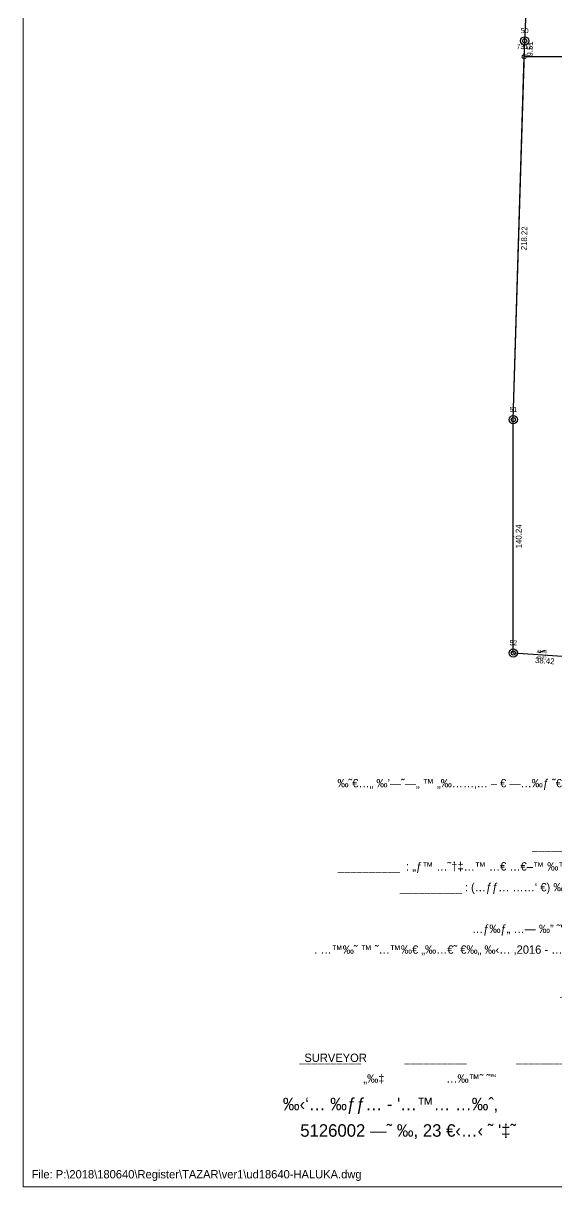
# Model space of a CAD drawing. Header units: metres. Extents: x 182014 to 185255, y 669929 to 671712.
# Drawn here: x 182014 to 182334, y 669962 to 670661 of the extents above; entities that cross this region are included whole.
import ezdxf
from ezdxf.enums import TextEntityAlignment as Align

# ---------------------------------------------------------------- set-up
doc = ezdxf.new("R2010")
doc.units = ezdxf.units.M
for name, color, linetype, lineweight in [('C1602_0', 151, 'Continuous', 0), ('C1602_1', 130, 'Continuous', 0), ('C1609_1', 6, 'Continuous', 0), ('C1611_1', 221, 'Continuous', 0), ('C1641', 72, 'Continuous', 0), ('C1643', 255, 'Continuous', 0)]:
    doc.layers.add(name, color=color, linetype=linetype, lineweight=lineweight)
for name, color, linetype in [('C1609_0', 2, 'Continuous'), ('C1610_0', 2, 'Continuous'), ('C1650', 5, 'Continuous'), ('C1660', 3, 'Continuous'), ('C1662', 41, 'Continuous'), ('C1680', 8, 'Continuous'), ('DRWT001', 2, 'Continuous'), ('PCLS014', 2, 'Continuous'), ('zzException', 7, 'Continuous')]:
    doc.layers.add(name, color=color, linetype=linetype)
doc.styles.add('HEBTXT', font='HEBTXT')
doc.styles.add('TAZAR_HEBTXT', font='HEBTXT')

# ---------------------------------------------------------------- blocks, each defined once
blk = doc.blocks.new('TAZAR_RISH-MAX')
blk.add_lwpolyline([(0, 0), (0, 600), (700, 600), (700, 0)], close=True)
blk = doc.blocks.new('C1643_FORM1')
at = {"style": 'HEBTXT'}
for s, p in [('‰˜€…„ ‰’—˜—„ ™ „‰……‚… – € —…‰ƒ ˜€ „† ˆ‰˜™ ‰‹ „† ˜™€ ‰€', (158.5, 96.00206870360317)), (':„ ‰‰…–„ ‰ƒ’… …', (158.5, 91.00206870360317)), (' __________  : ‰ˆ˜”„ ƒ‰ƒ ‰˜€', (158.5, 81.00206870360317)), (' __________  : „ƒ™ …˜†‡…™ …€ …€–™ ‰™‰„ …‚„ ‰‰‘ ƒ‰ƒ ‰˜€', (158.5, 76.00206870360317)), (' __________ : (…ƒƒ… ……‘ €) ‰˜‡€„ …‚„ ‰‰‘ ƒ‰ƒ ‰˜€', (158.5, 71.00206870360317)), (' …ƒ‰ƒ„ …— ‰” ˜"–„ € ‰‹˜’ ‰‹ „† ˜™€ ‰€', (158.5, 61.00206870360317)), ('. …™‰˜ ™ ˜…™‰€ „‰…€˜ €‰„ ‰‹… ,2016 - …"’™„ ,(‰…”‰… …ƒ‰ƒ)', (158.5, 56.00206870360317)), (' __________ : ‰‹„ ˜‚ ‰˜€', (158.5, 46.00206870360317)), (' __________ : …—„', (158.5, 41.00206870360317)), ('__________              __________                ___________________________', (158.5, 30.00000000000002)), (' „‰‡                    …‰™˜ ˜”‘                                      …’… ƒƒ…„ ™', (158.5, 25.00000000000002))]:
    blk.add_text(s, height=2, dxfattribs=at).set_placement(p, align=Align.RIGHT)
at = {"style": 'TAZAR_HEBTXT'}
for tag, p in [('SURVEY_DATE', (122, 80.99999999999999)), ('SURVEY_DATE_1', (64.66557775868526, 75.99999999999999)), ('SURVEY_DATE_2', (69.66557775868526, 70.99999999999999)), ('FINISH_DATE', (126.6901087139727, 46.00206870360317)), ('PLACE', (141.6901087139727, 41.00206870360317)), ('SURVEYOR_NAME', (158.5, 30.00000000000002))]:
    blk.add_attdef(tag, text='', height=2, dxfattribs=at).set_placement(p, align=Align.RIGHT)
blk.add_attdef('SURVEYOR', text='', height=2, dxfattribs=at).set_placement((75, 30.00000000000002), align=Align.CENTER)
blk = doc.blocks.new('DM_Address')
at = {"layer": 'DRWT001', "style": 'HEBTXT'}
for s, p in [("‰‹‘… ‰ƒƒ… - '…™… …‰ˆ‚", (113.9218751352452, 18.37723833612939)), ("5126002 —˜ ‰, 23 €‹…‹ ˜ '‡˜", (118.3422782763249, 12.02244989317717))]:
    blk.add_text(s, height=3, dxfattribs=at).set_placement(p, align=Align.RIGHT)
blk = doc.blocks.new('PCLS014')
at = {"color": 0}
blk.add_circle((0, 0), 0.003125000000000001, dxfattribs=at)
at = {"color": 240, "style": 'HEBTXT', "width": 5.5, "flags": 8}
blk.add_attdef('CROSS', text='', height=2.2, dxfattribs=at).set_placement((0, 4.820606278954074), align=Align.MIDDLE)
at = {"color": 240, "style": 'HEBTXT'}
blk.add_attdef('REGISTER', text='', height=1.875, dxfattribs=at).set_placement((-0.1180348602938466, 4.820606278954074), align=Align.MIDDLE)
at = {"color": 0, "style": 'HEBTXT'}
for tag, p in [('NOTE', (0, 6.265512202517129)), ('FRONT-LEN', (0, 1.25))]:
    blk.add_attdef(tag, text='', height=1.875, dxfattribs=at).set_placement(p, align=Align.CENTER)
blk = doc.blocks.new('C1610')
for radius in [1, 0.5]:
    blk.add_circle((0, 0), radius)
at = {"style": 'TAZAR_HEBTXT'}
blk.add_attdef('POINT_NAME', text='', height=1, dxfattribs=at).set_placement((0, 1.3), align=Align.BOTTOM_CENTER)
blk.add_attdef('MARK_DESC', text='', height=1, dxfattribs=at).set_placement((2, 0), align=Align.MIDDLE_LEFT)
at = {"style": 'TAZAR_HEBTXT', "flags": 1}
for tag, p in [('UID', (0, -2)), ('SOURCE', (0, -5)), ('CLASS', (0, -3.5)), ('HEIGHT', (0, -8)), ('TOPO', (0, -6.5)), ('LEGAL_X', (0, -9.5)), ('LEGAL_Y', (0, -11)), ('COMMENT', (0, -14)), ('LEGAL_Z', (0, -12.5))]:
    blk.add_attdef(tag, text='', height=1, dxfattribs=at).set_placement(p, align=Align.MIDDLE)
blk.add_attdef('MARK', text='', height=1, dxfattribs=at).set_placement((2, -1.989492322905905), align=Align.MIDDLE_LEFT)
blk = doc.blocks.new('C1611')
blk.add_circle((0, 0), 0.5)
at = {"color": 255}
blk.add_point((0, 0), dxfattribs=at)
at = {"style": 'HEBTXT'}
blk.add_attdef('POINT_NAME', text='', height=1.2, dxfattribs=at).set_placement((0, 1.5), align=Align.BOTTOM_CENTER)
blk.add_attdef('MARK_DESC', text='', height=1.2, dxfattribs=at).set_placement((0, -1.506861122077436), align=Align.TOP_CENTER)
at = {"style": 'HEBTXT', "flags": 1}
for tag, p in [('CLASS', (0, -5.722844046991639)), ('MARK', (0, -4.222844046991639)), ('SOURCE', (0, -7.222844046991639)), ('TOPO', (0, -8.72284404699164)), ('HEIGHT', (0, -10.22284404699164)), ('COMMENT', (0, -11.72284404699164))]:
    blk.add_attdef(tag, text='', height=1, dxfattribs=at).set_placement(p, align=Align.MIDDLE)
blk = doc.blocks.new('C1609')
blk.add_circle((0, 0), 0.04)
at = {"style": 'HEBTXT', "width": 10}
blk.add_attdef('CROSS', text='', height=1.4, dxfattribs=at).set_placement((0, 1), align=Align.CENTER)
at = {"style": 'HEBTXT'}
for tag in ['LEGAL_LENGTH', 'RADIUS']:
    blk.add_attdef(tag, text='', height=1.4, dxfattribs=at).set_placement((0, 1), align=Align.CENTER)
blk.add_attdef('CALC_LENGTH', text='', height=1.4, dxfattribs=at).set_placement((0, -0.6), align=Align.TOP_CENTER)
at = {"style": 'HEBTXT', "flags": 1}
for tag, p in [('LINE_NAME', (0, -4)), ('TOPO', (0, -5.5)), ('COMMENT', (0, -7))]:
    blk.add_attdef(tag, text='', height=1, dxfattribs=at).set_placement(p, align=Align.MIDDLE_CENTER)

msp = doc.modelspace()

# ---------------------------------------------------------------- linework, layer by layer
at = {"layer": 'C1602_0'}
msp.add_lwpolyline([(182621.82, 670698.36), (182623.51, 670586.25), (182624.83, 670499.31), (182625.91, 670428.09), (182627.1, 670347.22), (182629.39, 670334.73), (182635.36, 670302.22), (182642.6, 670262.78), (182643.36, 670258.65), (182611.629, 670260.927), (182567.197, 670264.116), (182520.964, 670267.434), (182472.932, 670270.881), (182422.918, 670274.471), (182370.206, 670278.254), (182346.544, 670279.952), (182308.218945, 670282.702223), (182308.218945, 670422.937728), (182315.081796, 670650.56146), (182317.235824, 670693.425501)], dxfattribs=at)
at = {"layer": 'C1602_1'}
msp.add_lwpolyline([(182322.162793, 670796.968339), (182323.58431, 670798.783191), (182367.719277, 670799.49986), (182429.399017, 670800.501424), (182429.35285, 670760.065887), (182620.881343, 670760.100193), (182621.82, 670698.36), (182622.683818, 670641.056674), (182407.418612, 670641.056674), (182314.795227, 670641.056674), (182315.081796, 670650.56146), (182317.235824, 670693.425501)], close=True, dxfattribs=at)
msp.add_lwpolyline([(182308.218945, 670422.937728), (182314.795227, 670641.056674), (182407.418612, 670641.056674, 0.3523830735533649), (182377.968858, 670615.601943), (182377.968858, 670464.5161), (182378.082769, 670454.5161, 0.07287216624783974), (182380.517114, 670444.056674), (182350.12743, 670444.056674), (182350.12743, 670295.98461), (182350.12743, 670279.694851), (182346.544, 670279.952), (182308.218945, 670282.702223)], format="xyb", close=True, dxfattribs=at)
at = {"layer": 'C1650'}
msp.add_line((182346.544, 670279.952), (182308.218945, 670282.702223), dxfattribs=at)
at = {"layer": 'C1660'}
for p, q in [((182315.081796, 670650.56146), (182317.235824, 670693.425501)), ((182314.795227, 670641.056674), (182315.081796, 670650.56146)), ((182308.218945, 670422.937728), (182314.795227, 670641.056674)), ((182308.218945, 670282.702223), (182308.218945, 670422.937728))]:
    msp.add_line(p, q, dxfattribs=at)
at = {"layer": 'C1662'}
msp.add_line((182386.980361, 670641.056674), (182314.795227, 670641.056674), dxfattribs=at)
at = {"layer": 'zzException'}
for p, q in [((182315.081796, 670650.56146), (182317.235824, 670693.425501)), ((182314.795227, 670641.056674), (182315.081796, 670650.56146)), ((182308.218945, 670422.937728), (182314.795227, 670641.056674)), ((182386.980361, 670641.056674), (182314.795227, 670641.056674)), ((182308.218945, 670282.702223), (182308.218945, 670422.937728)), ((182346.544, 670279.952), (182308.218945, 670282.702223))]:
    msp.add_line(p, q, dxfattribs=at)

# ---------------------------------------------------------------- block references
at = {"layer": 'C1609_0', "color": 0, "xscale": 2.5, "yscale": 2.5, "zscale": 2.5}
for p, rotation, values in [((182308.218945, 670352.8199755), 90, {'CALC_LENGTH': '140.24'}), ((182327.3814725, 670281.3271115001), 355.895465236758, {'CALC_LENGTH': '38.42'})]:
    msp.add_blockref('C1609', p, dxfattribs=dict(at, rotation=rotation)).add_auto_attribs(values)
at = {"layer": 'C1609_1', "color": 0, "xscale": 2.5, "yscale": 2.5, "zscale": 2.5}
for p, rotation, values in [((182314.9385115, 670645.8090669999), 88.27305719209343, {'CALC_LENGTH': '9.51'}), ((182311.507086, 670531.997201), 88.27305650607053, {'CALC_LENGTH': '218.22'})]:
    msp.add_blockref('C1609', p, dxfattribs=dict(at, rotation=rotation)).add_auto_attribs(values)
at = {"layer": 'C1610_0'}
ref = msp.add_blockref('C1610', (182315.081796, 670650.56146), dxfattribs=dict(at, xscale=2.5, yscale=2.5, zscale=2.5))
ref.add_attrib('POINT_NAME', '50', dxfattribs={"layer": '0', "height": 3, "style": 'TAZAR_HEBTXT'}).set_placement((182315.081796, 670654.31146), align=Align.BOTTOM_CENTER)
ref = msp.add_blockref('C1610', (182308.218945, 670422.937728), dxfattribs=dict(at, xscale=2.5, yscale=2.5, zscale=2.5))
ref.add_attrib('POINT_NAME', '51', dxfattribs={"layer": '0', "height": 3, "style": 'TAZAR_HEBTXT'}).set_placement((182308.218945, 670426.687728), align=Align.BOTTOM_CENTER)
ref = msp.add_blockref('C1610', (182308.218945, 670282.702223), dxfattribs=dict(at, xscale=2.5, yscale=2.5, zscale=2.5))
ref.add_attrib('POINT_NAME', '52', dxfattribs={"layer": '0', "height": 3, "style": 'TAZAR_HEBTXT'}).set_placement((182308.218944903, 670286.4522228724), align=Align.BOTTOM_CENTER)
at = {"layer": 'C1611_1', "xscale": 2.5, "yscale": 2.5, "zscale": 2.5}
msp.add_blockref('C1611', (182314.795227, 670641.056674), dxfattribs=at).add_auto_attribs({'POINT_NAME': '7311'})
at = {"layer": 'C1641', "color": 0, "xscale": 2.5, "yscale": 2.5, "zscale": 2.5, "rotation": 90}
msp.add_blockref('TAZAR_RISH-MAX', (183514.0386158897, 669961.9923394908), dxfattribs=at)
at = {"layer": 'C1643', "color": 0}
ref = msp.add_blockref('C1643_FORM1', (182014.0386158897, 669961.9923394908), dxfattribs=dict(at, xscale=2.5, yscale=2.5, zscale=2.5))
ref.add_attrib('PLACE', '—˜ ‰', dxfattribs={"layer": '0', "height": 5, "style": 'TAZAR_HEBTXT'}).set_placement((182368.2638876746, 670064.4975112499), align=Align.RIGHT)
ref.add_attrib('SURVEYOR_NAME', 'SURVEYOR_NAME', dxfattribs={"layer": '0', "height": 5, "style": 'TAZAR_HEBTXT'}).set_placement((182410.2886158897, 670036.9923394908), align=Align.RIGHT)
ref.add_attrib('SURVEYOR', 'SURVEYOR', dxfattribs={"layer": '0', "height": 5, "style": 'TAZAR_HEBTXT'}).set_placement((182201.5386158897, 670036.9923394908), align=Align.CENTER)
at = {"layer": 'C1680', "color": 0, "xscale": 2.5, "yscale": 2.5, "zscale": 2.5}
msp.add_blockref('DM_Address', (182014.0386158897, 669961.9923394908), dxfattribs=at)
at = {"layer": 'PCLS014'}
ref = msp.add_blockref('PCLS014', (182325.237, 670281.481), dxfattribs=dict(at, xscale=1.25, yscale=1.25, zscale=1.25, rotation=355.8954647))
ref.add_attrib('FRONT-LEN', '42.72', dxfattribs={"layer": '0', "color": 0, "height": 1.75, "rotation": 355.8954647, "style": 'HEBTXT'}).set_placement((182325.1833177019, 670280.7329236597), align=Align.TOP_CENTER)
ref.add_attrib('REGISTER', '42.80', dxfattribs={"layer": '0', "color": 240, "height": 1.75, "rotation": 355.8954647, "style": 'HEBTXT'}).set_placement((182325.3264704968, 670282.7277939005), align=Align.CENTER)
ref.add_attrib('CROSS', '/', dxfattribs={"layer": '0', "color": 240, "height": 1.75, "rotation": 355.8954647, "style": 'HEBTXT', "width": 10}).set_placement((182325.3264704968, 670282.7277939005), align=Align.CENTER)

# ---------------------------------------------------------------- texts
at = {"layer": 'C1680', "style": 'HEBTXT'}
msp.add_text('File: P:\\2018\\180640\\Register\\TAZAR\\ver1\\ud18640-HALUKA.dwg', height=5, dxfattribs=at).set_placement((182019.0386158897, 669966.9923394908))

doc.saveas('drawing.dxf')
